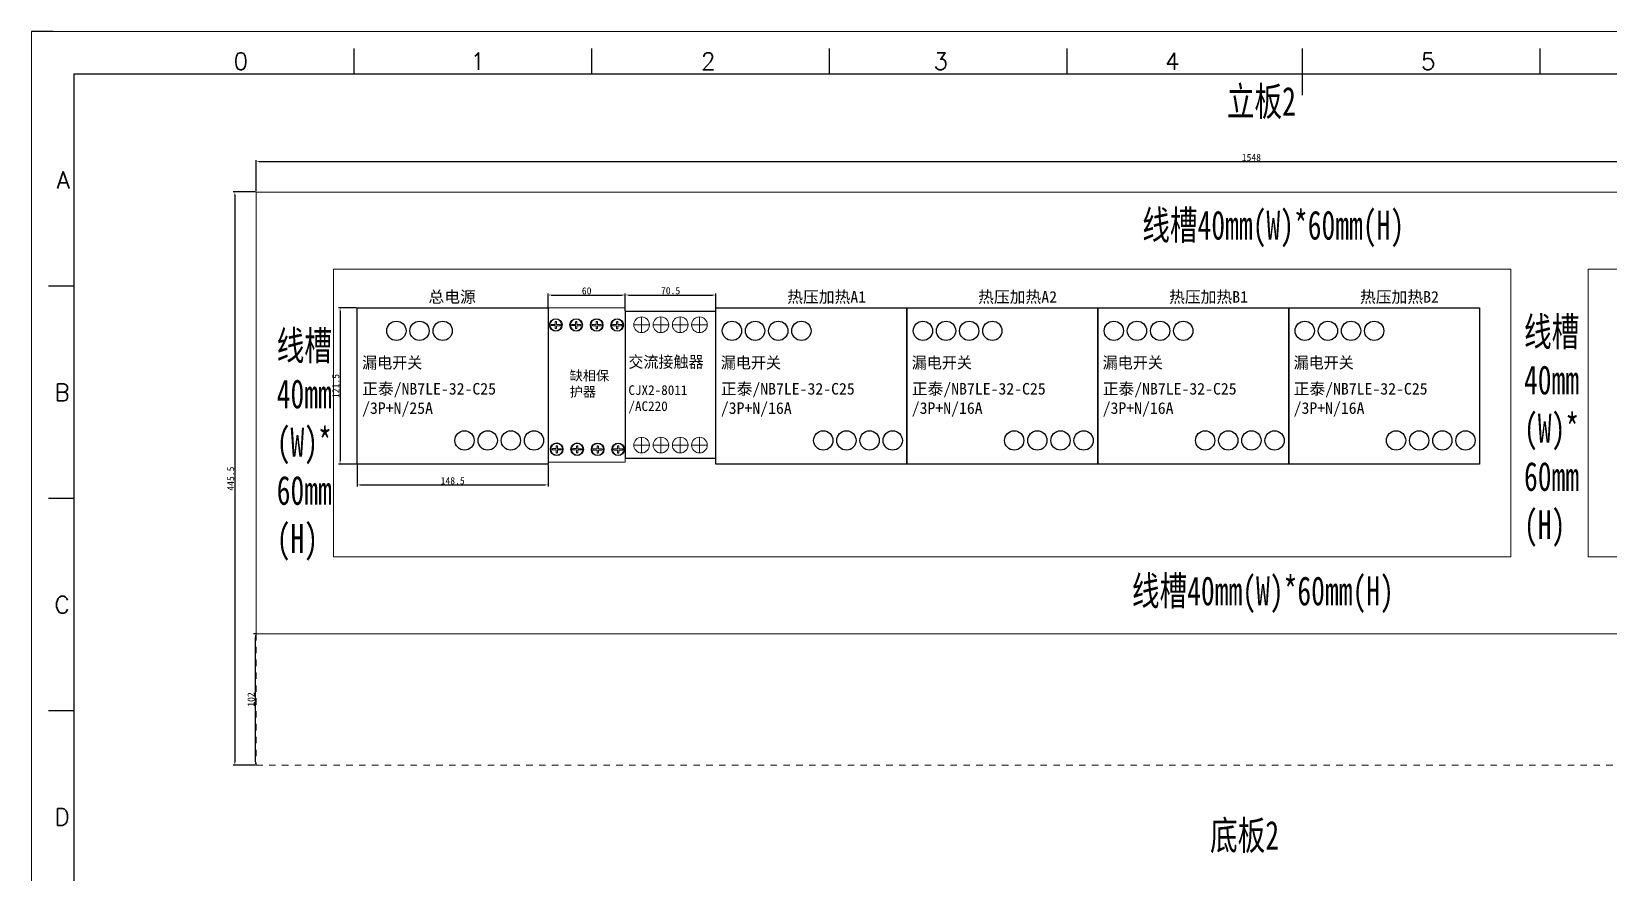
# Model space of a CAD drawing. Extents: x 33864 to 41687, y -3582 to -110.
# Drawn here: x 39727 to 40954, y -1374 to -720 of the extents above; entities that cross this region are included whole.
import ezdxf
from ezdxf.enums import TextEntityAlignment as Align

# ---------------------------------------------------------------- set-up
doc = ezdxf.new("R2010")
doc.units = 0
doc.header["$MEASUREMENT"] = 0
doc.linetypes.add('10', pattern=[20, 5, -5, 5, -5])
doc.layers.add('AE_BOR', color=1, linetype='Continuous')
doc.layers.add('细实线层', color=7, linetype='Continuous')
doc.styles.add('WD', font='romans.shx', dxfattribs={"bigfont": 'gbcbig.shx'})
doc.styles.add('宋', font='', dxfattribs={"width": 0.7})
doc.styles.get('宋').set_extended_font_data('SimSun')
doc.dimstyles.new('AM_ISO', dxfattribs={"dimtxt": 5.5, "dimasz": 2.5, "dimexe": 1.25, "dimexo": 0.5, "dimgap": 0.5, "dimtad": 1, "dimdsep": 46, "dimtxsty": 'Standard', "dimcen": 0, "dimclrd": 5, "dimclre": 5, "dimclrt": 1, "dimadec": 0, "dimazin": 2, "dimtp": 0.1, "dimtm": 0.1, "dimtfac": 0.71, "dimtmove": 0, "dimatfit": 3, "dimfxl": 1, "dimtfillclr": 6, "dimlwd": -1, "dimlwe": -1, "dimarcsym": 0})

# ---------------------------------------------------------------- blocks, each defined once
blk = doc.blocks.new('*D110')
at = {"layer": 'Defpoints', "color": 0, "lineweight": 0}
for p in [(39980.4, -934.8), (39967.1, -1056.3), (39980.4, -1056.3)]:
    blk.add_point(p, dxfattribs=at)
at = {"layer": '细实线层', "color": 5}
for p, q in [((39979.9, -934.8), (39965.8, -934.8)), ((39967.1, -937.3), (39967.1, -1053.8)), ((39979.9, -1056.3), (39965.8, -1056.3))]:
    blk.add_line(p, q, dxfattribs=at)
at = {"layer": '细实线层', "color": 5, "lineweight": 0}
for points in [[(39967.5, -937.3), (39966.7, -937.3), (39967.1, -934.8)], [(39966.7, -1053.8), (39967.5, -1053.8), (39967.1, -1056.3)]]:
    blk.add_solid(points, dxfattribs=at)
at = {"layer": '细实线层', "color": 1, "lineweight": 0, "insert": (39963.8, -995.6), "char_height": 5.5, "attachment_point": 5, "rotation": 90}
blk.add_mtext('121.5', dxfattribs=at)
blk = doc.blocks.new('*D111')
at = {"layer": 'Defpoints', "color": 0, "lineweight": 0}
for p in [(39980.4, -1056.3), (40128.9, -1056.3), (40128.9, -1072.5)]:
    blk.add_point(p, dxfattribs=at)
at = {"layer": '细实线层', "color": 5}
for p, q in [((39980.4, -1056.8), (39980.4, -1073.8)), ((40128.9, -1056.8), (40128.9, -1073.8)), ((39982.9, -1072.5), (40126.4, -1072.5))]:
    blk.add_line(p, q, dxfattribs=at)
at = {"layer": '细实线层', "color": 5, "lineweight": 0}
for points in [[(39982.9, -1072.1), (39982.9, -1072.9), (39980.4, -1072.5)], [(40126.4, -1072.9), (40126.4, -1072.1), (40128.9, -1072.5)]]:
    blk.add_solid(points, dxfattribs=at)
at = {"layer": '细实线层', "color": 1, "lineweight": 0, "insert": (40054.7, -1069.3), "char_height": 5.5, "attachment_point": 5}
blk.add_mtext('148.5', dxfattribs=at)
blk = doc.blocks.new('*D112')
at = {"layer": 'Defpoints', "color": 0, "lineweight": 0}
for p in [(39901.9, -844.8), (39885.3, -1290.3), (39901.9, -1290.3)]:
    blk.add_point(p, dxfattribs=at)
at = {"layer": '细实线层', "color": 5}
for p, q in [((39901.4, -844.8), (39884, -844.8)), ((39885.3, -847.3), (39885.3, -1287.8)), ((39901.4, -1290.3), (39884, -1290.3))]:
    blk.add_line(p, q, dxfattribs=at)
at = {"layer": '细实线层', "color": 5, "lineweight": 0}
for points in [[(39885.7, -847.3), (39884.8, -847.3), (39885.3, -844.8)], [(39884.8, -1287.8), (39885.7, -1287.8), (39885.3, -1290.3)]]:
    blk.add_solid(points, dxfattribs=at)
at = {"layer": '细实线层', "color": 1, "lineweight": 0, "insert": (39882, -1067.6), "char_height": 5.5, "attachment_point": 5, "rotation": 90}
blk.add_mtext('445.5', dxfattribs=at)
blk = doc.blocks.new('*D116')
at = {"layer": 'Defpoints', "color": 0, "lineweight": 0}
for p in [(39901.9, -1188.3), (39901.2, -1290.3), (39901.9, -1290.3)]:
    blk.add_point(p, dxfattribs=at)
at = {"layer": '细实线层', "color": 5}
for p, q in [((39901.4, -1188.3), (39899.9, -1188.3)), ((39901.2, -1190.8), (39901.2, -1287.8)), ((39901.4, -1290.3), (39899.9, -1290.3))]:
    blk.add_line(p, q, dxfattribs=at)
at = {"layer": '细实线层', "color": 5, "lineweight": 0}
for points in [[(39901.6, -1190.8), (39900.8, -1190.8), (39901.2, -1188.3)], [(39900.8, -1287.8), (39901.6, -1287.8), (39901.2, -1290.3)]]:
    blk.add_solid(points, dxfattribs=at)
at = {"layer": '细实线层', "color": 1, "lineweight": 0, "insert": (39897.9, -1239.3), "char_height": 5.5, "attachment_point": 5, "rotation": 90}
blk.add_mtext('102', dxfattribs=at)
blk = doc.blocks.new('*D117')
at = {"layer": 'Defpoints', "color": 0, "lineweight": 0}
for p in [(41449.9, -821.2), (39901.9, -844.8), (41449.9, -844.8)]:
    blk.add_point(p, dxfattribs=at)
at = {"layer": '细实线层', "color": 5}
for p, q in [((39901.9, -844.3), (39901.9, -820)), ((39904.4, -821.2), (41447.4, -821.2)), ((41449.9, -844.3), (41449.9, -820))]:
    blk.add_line(p, q, dxfattribs=at)
at = {"layer": '细实线层', "color": 5, "lineweight": 0}
for points in [[(39904.4, -820.8), (39904.4, -821.7), (39901.9, -821.2)], [(41447.4, -821.7), (41447.4, -820.8), (41449.9, -821.2)]]:
    blk.add_solid(points, dxfattribs=at)
at = {"layer": '细实线层', "color": 1, "lineweight": 0, "insert": (40675.9, -818), "char_height": 5.5, "attachment_point": 5}
blk.add_mtext('1548', dxfattribs=at)
blk = doc.blocks.new('*D133')
at = {"layer": 'Defpoints', "color": 0, "lineweight": 0}
for p in [(40188.9, -924.9), (40128.9, -934.8), (40188.9, -934.8)]:
    blk.add_point(p, dxfattribs=at)
at = {"layer": '细实线层', "color": 5}
for p, q in [((40128.9, -934.3), (40128.9, -923.7)), ((40131.4, -924.9), (40186.4, -924.9)), ((40188.9, -934.3), (40188.9, -923.7))]:
    blk.add_line(p, q, dxfattribs=at)
at = {"layer": '细实线层', "color": 5, "lineweight": 0}
for points in [[(40131.4, -924.5), (40131.4, -925.3), (40128.9, -924.9)], [(40186.4, -925.3), (40186.4, -924.5), (40188.9, -924.9)]]:
    blk.add_solid(points, dxfattribs=at)
at = {"layer": '细实线层', "color": 1, "lineweight": 0, "insert": (40158.9, -921.7), "char_height": 5.5, "attachment_point": 5}
blk.add_mtext('60', dxfattribs=at)
blk = doc.blocks.new('*D134')
at = {"layer": 'Defpoints', "color": 0, "lineweight": 0}
for p in [(40259.4, -924.9), (40188.9, -937.8), (40259.4, -937.8)]:
    blk.add_point(p, dxfattribs=at)
at = {"layer": '细实线层', "color": 5}
for p, q in [((40188.9, -937.3), (40188.9, -923.6)), ((40191.4, -924.9), (40256.9, -924.9)), ((40259.4, -937.3), (40259.4, -923.6))]:
    blk.add_line(p, q, dxfattribs=at)
at = {"layer": '细实线层', "color": 5, "lineweight": 0}
for points in [[(40191.4, -924.5), (40191.4, -925.3), (40188.9, -924.9)], [(40256.9, -925.3), (40256.9, -924.5), (40259.4, -924.9)]]:
    blk.add_solid(points, dxfattribs=at)
at = {"layer": '细实线层', "color": 1, "lineweight": 0, "insert": (40224.2, -921.6), "char_height": 5.5, "attachment_point": 5}
blk.add_mtext('70.5', dxfattribs=at)

msp = doc.modelspace()

# ---------------------------------------------------------------- linework, layer by layer
for p, q in [((41654.367, -753.114), (39760.167, -753.114)), ((39760.167, -753.114), (39760.167, -2073.114))]:
    msp.add_line(p, q)
at = {"lineweight": 0}
for p, q in [((39961.924, -904.826), (39961.924, -1128.326)), ((40201.635, -941.967), (40201.635, -954.143)), ((40216.635, -941.967), (40216.635, -954.143)), ((40231.635, -941.967), (40231.635, -954.143)), ((40246.635, -941.967), (40246.635, -954.143)), ((40195.547, -948.055), (40207.723, -948.055)), ((40210.547, -948.055), (40222.723, -948.055)), ((40225.547, -948.055), (40237.723, -948.055)), ((40240.547, -948.055), (40252.723, -948.055)), ((40195.547, -1041.58), (40207.723, -1041.58)), ((40201.635, -1035.492), (40201.635, -1047.668)), ((40210.547, -1041.58), (40222.723, -1041.58)), ((40216.635, -1035.492), (40216.635, -1047.668)), ((40225.547, -1041.58), (40237.723, -1041.58)), ((40231.635, -1035.492), (40231.635, -1047.668)), ((40240.547, -1041.58), (40252.723, -1041.58)), ((40246.635, -1035.492), (40246.635, -1047.668))]:
    msp.add_line(p, q, dxfattribs=at)
at = {"color": 0, "lineweight": -2}
for points in [[(39980.442, -934.826), (40128.942, -934.826), (40128.942, -1056.326), (39980.442, -1056.326)], [(40188.942, -1051.826), (40259.442, -1051.826), (40259.442, -937.826), (40188.942, -937.826)], [(40259.442, -934.826), (40407.942, -934.826), (40407.942, -1056.326), (40259.442, -1056.326)], [(40407.942, -934.826), (40556.442, -934.826), (40556.442, -1056.326), (40407.942, -1056.326)], [(40556.442, -934.826), (40704.942, -934.826), (40704.942, -1056.326), (40556.442, -1056.326)], [(40704.942, -934.826), (40853.442, -934.826), (40853.442, -1056.326), (40704.942, -1056.326)]]:
    msp.add_lwpolyline(points, close=True, dxfattribs=at)
at = {"lineweight": 0}
msp.add_lwpolyline([(40128.942, -934.826), (40188.942, -934.826), (40188.942, -1054.826), (40128.942, -1054.826)], close=True, dxfattribs=at)
for points in [[(40131.738, -948.702), (40134.391, -948.722)], [(40134.398, -947.718), (40131.746, -947.7)], [(40134.391, -948.722), (40134.376, -950.616)], [(40134.418, -945.94), (40134.412, -945.94), (40134.398, -947.718)], [(40135.378, -950.624), (40135.384, -950.624), (40135.398, -948.73)], [(40135.398, -948.73), (40138.009, -948.75), (40138.009, -948.744)], [(40135.406, -947.725), (40135.419, -945.948)], [(40138.017, -947.742), (40135.406, -947.725)], [(40147.66, -948.702), (40150.312, -948.722)], [(40150.32, -947.718), (40147.667, -947.7)], [(40150.312, -948.722), (40150.298, -950.616)], [(40150.339, -945.94), (40150.334, -945.94), (40150.32, -947.718)], [(40151.299, -950.624), (40151.305, -950.624), (40151.32, -948.73)], [(40151.32, -948.73), (40153.931, -948.75), (40153.931, -948.744)], [(40151.328, -947.725), (40151.341, -945.948)], [(40153.938, -947.742), (40151.328, -947.725)], [(40163.58, -948.778), (40166.233, -948.798)], [(40166.241, -947.794), (40163.588, -947.776)], [(40166.233, -948.798), (40166.219, -950.693)], [(40166.26, -946.016), (40166.254, -946.016), (40166.241, -947.794)], [(40167.22, -950.7), (40167.226, -950.7), (40167.241, -948.806)], [(40167.241, -948.806), (40169.851, -948.826), (40169.851, -948.82)], [(40167.248, -947.801), (40167.262, -946.024)], [(40169.859, -947.818), (40167.248, -947.801)], [(40179.502, -948.778), (40182.155, -948.798)], [(40182.162, -947.794), (40179.51, -947.776)], [(40182.155, -948.798), (40182.14, -950.693)], [(40182.182, -946.016), (40182.176, -946.016), (40182.162, -947.794)], [(40183.142, -950.7), (40183.148, -950.7), (40183.162, -948.806)], [(40183.162, -948.806), (40185.773, -948.826), (40185.773, -948.82)], [(40183.17, -947.801), (40183.183, -946.024)], [(40185.781, -947.818), (40183.17, -947.801)], [(40132.493, -1045.312), (40135.146, -1045.333)], [(40135.153, -1044.329), (40132.501, -1044.311)], [(40135.146, -1045.333), (40135.131, -1047.227)], [(40135.173, -1042.551), (40135.167, -1042.551), (40135.153, -1044.329)], [(40136.133, -1047.235), (40136.139, -1047.235), (40136.153, -1045.34)], [(40136.153, -1045.34), (40138.764, -1045.36), (40138.764, -1045.354)], [(40136.161, -1044.335), (40136.174, -1042.559)], [(40138.772, -1044.353), (40136.161, -1044.335)], [(40148.415, -1045.312), (40151.067, -1045.333)], [(40151.075, -1044.329), (40148.422, -1044.311)], [(40151.067, -1045.333), (40151.053, -1047.227)], [(40151.094, -1042.551), (40151.088, -1042.551), (40151.075, -1044.329)], [(40152.054, -1047.235), (40152.06, -1047.235), (40152.075, -1045.34)], [(40152.075, -1045.34), (40154.686, -1045.36), (40154.686, -1045.354)], [(40152.082, -1044.335), (40152.096, -1042.559)], [(40154.693, -1044.353), (40152.082, -1044.335)], [(40164.335, -1045.389), (40166.988, -1045.409)], [(40166.996, -1044.405), (40164.343, -1044.387)], [(40166.988, -1045.409), (40166.974, -1047.303)], [(40167.015, -1042.627), (40167.009, -1042.627), (40166.996, -1044.405)], [(40167.975, -1047.311), (40167.981, -1047.311), (40167.996, -1045.417)], [(40167.996, -1045.417), (40170.606, -1045.437), (40170.606, -1045.431)], [(40168.003, -1044.412), (40168.017, -1042.635)], [(40170.614, -1044.429), (40168.003, -1044.412)], [(40180.257, -1045.389), (40182.91, -1045.409)], [(40182.917, -1044.405), (40180.265, -1044.387)], [(40182.91, -1045.409), (40182.895, -1047.303)], [(40182.937, -1042.627), (40182.931, -1042.627), (40182.917, -1044.405)], [(40183.897, -1047.311), (40183.903, -1047.311), (40183.917, -1045.417)], [(40183.917, -1045.417), (40186.528, -1045.437), (40186.528, -1045.431)], [(40183.925, -1044.412), (40183.938, -1042.635)], [(40186.536, -1044.429), (40183.925, -1044.412)]]:
    msp.add_lwpolyline(points, dxfattribs=at)
at = {"color": 0, "lineweight": -2}
for centre, radius in [((40134.872, -948.169), 4.858), ((40150.793, -948.169), 4.858), ((40166.714, -948.245), 4.858), ((40182.636, -948.245), 4.858), ((40010.915, -952.705), 7.5), ((40028.915, -952.705), 7.5), ((40046.915, -952.705), 7.5), ((40271.915, -952.705), 7.5), ((40289.915, -952.705), 7.5), ((40307.915, -952.705), 7.5), ((40325.915, -952.705), 7.5), ((40420.415, -952.705), 7.5), ((40438.415, -952.705), 7.5), ((40456.415, -952.705), 7.5), ((40474.415, -952.705), 7.5), ((40568.915, -952.705), 7.5), ((40586.915, -952.705), 7.5), ((40604.915, -952.705), 7.5), ((40622.915, -952.705), 7.5), ((40717.415, -952.705), 7.5), ((40735.415, -952.705), 7.5), ((40753.415, -952.705), 7.5), ((40771.415, -952.705), 7.5), ((40063.926, -1037.94), 7.5), ((40081.926, -1037.94), 7.5), ((40099.926, -1037.94), 7.5), ((40117.926, -1037.94), 7.5), ((40135.627, -1044.78), 4.858), ((40151.548, -1044.78), 4.858), ((40167.469, -1044.856), 4.858), ((40183.391, -1044.856), 4.858), ((40342.926, -1037.94), 7.5), ((40360.926, -1037.94), 7.5), ((40378.926, -1037.94), 7.5), ((40396.926, -1037.94), 7.5), ((40491.426, -1037.94), 7.5), ((40509.426, -1037.94), 7.5), ((40527.426, -1037.94), 7.5), ((40545.426, -1037.94), 7.5), ((40639.926, -1037.94), 7.5), ((40657.926, -1037.94), 7.5), ((40675.926, -1037.94), 7.5), ((40693.926, -1037.94), 7.5), ((40788.426, -1037.94), 7.5), ((40806.426, -1037.94), 7.5), ((40824.426, -1037.94), 7.5), ((40842.426, -1037.94), 7.5)]:
    msp.add_circle(centre, radius, dxfattribs=at)
at = {"lineweight": 0}
for centre, radius in [((40134.872, -948.169), 4.5), ((40150.793, -948.169), 4.5), ((40166.714, -948.245), 4.5), ((40182.636, -948.245), 4.5), ((40201.635, -948.055), 6.088), ((40216.635, -948.055), 6.088), ((40231.635, -948.055), 6.088), ((40246.635, -948.055), 6.088), ((40135.627, -1044.78), 4.5), ((40151.548, -1044.78), 4.5), ((40167.469, -1044.856), 4.5), ((40183.391, -1044.856), 4.5), ((40201.635, -1041.58), 6.088), ((40216.635, -1041.58), 6.088), ((40231.635, -1041.58), 6.088), ((40246.635, -1041.58), 6.088)]:
    msp.add_circle(centre, radius, dxfattribs=at)
for centre, radius, start, end in [((40131.742, -948.201), 0.501, 89.562379, 269.562379), ((40134.877, -950.62), 0.501, 179.562379, 359.562379), ((40134.872, -948.169), 2.25, 101.626465, 101.798113), ((40134.919, -945.944), 0.501, 355.152611, 182.431386), ((40134.872, -948.169), 2.25, 75.918685, 75.957532), ((40138.014, -948.243), 0.501, 269.562379, 89.67132), ((40147.663, -948.201), 0.501, 89.562379, 269.562379), ((40150.799, -950.62), 0.501, 179.562379, 359.562379), ((40150.793, -948.169), 2.25, 101.626465, 101.798113), ((40150.84, -945.944), 0.501, 355.152611, 182.431386), ((40150.793, -948.169), 2.25, 75.918685, 75.957532), ((40153.935, -948.243), 0.501, 269.562379, 89.67132), ((40163.584, -948.277), 0.501, 89.562379, 269.562379), ((40166.719, -950.697), 0.501, 179.562379, 359.562379), ((40166.714, -948.245), 2.25, 101.626465, 101.798113), ((40166.761, -946.02), 0.501, 355.152611, 182.431386), ((40166.714, -948.245), 2.25, 75.918685, 75.957532), ((40169.856, -948.319), 0.501, 269.562379, 89.67132), ((40179.506, -948.277), 0.501, 89.562379, 269.562379), ((40182.641, -950.697), 0.501, 179.562379, 359.562379), ((40182.636, -948.245), 2.25, 101.626465, 101.798113), ((40182.683, -946.02), 0.501, 355.152611, 182.431386), ((40182.636, -948.245), 2.25, 75.918685, 75.957532), ((40185.778, -948.319), 0.501, 269.562379, 89.67132), ((40135.674, -1042.555), 0.501, 355.152611, 182.431386), ((40151.595, -1042.555), 0.501, 355.152611, 182.431386), ((40167.516, -1042.631), 0.501, 355.152611, 182.431386), ((40183.438, -1042.631), 0.501, 355.152611, 182.431386), ((40132.497, -1044.812), 0.501, 89.562379, 269.562379), ((40135.632, -1047.231), 0.501, 179.562379, 359.562379), ((40135.627, -1044.78), 2.25, 101.626465, 101.798113), ((40135.627, -1044.78), 2.25, 75.918685, 75.957532), ((40138.769, -1044.854), 0.501, 269.562379, 89.67132), ((40148.418, -1044.812), 0.501, 89.562379, 269.562379), ((40151.554, -1047.231), 0.501, 179.562379, 359.562379), ((40151.548, -1044.78), 2.25, 101.626465, 101.798113), ((40151.548, -1044.78), 2.25, 75.918685, 75.957532), ((40154.69, -1044.854), 0.501, 269.562379, 89.67132), ((40164.339, -1044.888), 0.501, 89.562379, 269.562379), ((40167.474, -1047.307), 0.501, 179.562379, 359.562379), ((40167.469, -1044.856), 2.25, 101.626465, 101.798113), ((40167.469, -1044.856), 2.25, 75.918685, 75.957532), ((40170.611, -1044.93), 0.501, 269.562379, 89.67132), ((40180.261, -1044.888), 0.501, 89.562379, 269.562379), ((40183.396, -1047.307), 0.501, 179.562379, 359.562379), ((40183.391, -1044.856), 2.25, 101.626465, 101.798113), ((40183.391, -1044.856), 2.25, 75.918685, 75.957532), ((40186.533, -1044.93), 0.501, 269.562379, 89.67132)]:
    msp.add_arc(centre, radius, start, end, dxfattribs=at)
at = {"layer": 'AE_BOR', "lineweight": 30}
msp.add_line((39743.865, -720.114), (39727.145, -720.114), dxfattribs=at)
at = {"layer": 'AE_BOR', "color": 1, "lineweight": 15}
for p, q in [((39727.145, -720.114), (41687.345, -720.114)), ((39727.145, -2106.114), (39727.145, -720.114))]:
    msp.add_line(p, q, dxfattribs=at)
at = {"layer": 'AE_BOR'}
for p, q in [((39978.165, -753.114), (39978.165, -733.314)), ((40162.965, -753.114), (40162.965, -733.314)), ((40347.765, -753.114), (40347.765, -733.314)), ((40532.565, -753.114), (40532.565, -733.314)), ((40715.715, -753.114), (40715.715, -733.314)), ((40900.515, -753.114), (40900.515, -733.314)), ((39760.167, -918.114), (39740.367, -918.114)), ((39760.167, -1083.114), (39740.367, -1083.114)), ((39760.167, -1248.114), (39740.367, -1248.114))]:
    msp.add_line(p, q, dxfattribs=at)
at = {"layer": 'AE_BOR', "color": 2, "lineweight": 30}
msp.add_line((40715.715, -769.614), (40715.715, -736.614), dxfattribs=at)
at = {"layer": '细实线层', "lineweight": 0}
for p, q in [((39901.924, -844.826), (39901.924, -844.826)), ((39901.924, -844.826), (39901.924, -1188.326)), ((39901.924, -844.826), (41449.924, -844.826)), ((39961.924, -904.826), (40877.772, -904.826)), ((39961.924, -904.826), (39991.924, -904.826)), ((40877.772, -1128.326), (40877.772, -904.826)), ((40937.772, -1128.326), (40937.772, -904.826)), ((40937.772, -904.826), (41389.924, -904.826)), ((39961.924, -1128.326), (40877.772, -1128.326)), ((40937.772, -1128.326), (41389.924, -1128.326)), ((39901.924, -1188.326), (41449.924, -1188.326))]:
    msp.add_line(p, q, dxfattribs=at)
at = {"layer": '细实线层', "color": 5, "linetype": '10', "lineweight": 0}
for p, q in [((39901.924, -1188.326), (39901.924, -1290.326)), ((39901.924, -1290.326), (41449.924, -1290.326))]:
    msp.add_line(p, q, dxfattribs=at)

# ---------------------------------------------------------------- texts
at = {"lineweight": 0, "char_height": 22.5, "attachment_point": 1, "style": '宋'}
for s, insert, width in [('立板2', (40656.847, -763.105), 277.79727), ('线槽40mm(W)*60mm(H)', (40591.055, -859.315), 277.79727), ('线槽\\P40mm\\P(W)*\\P60mm\\P(H)', (40887.939, -942.135), 136.72473), ('线槽\\P40mm\\P(W)*\\P60mm\\P(H)', (39917.828, -952.951), 136.72473), ('线槽40mm(W)*60mm(H)', (40582.985, -1143.605), 277.79727), ('底板2', (40643.77, -1333.623), 277.79727)]:
    msp.add_mtext(s, dxfattribs=dict(at, insert=insert, width=width))
at = {"attachment_point": 1}
for s, insert, char_height, width in [('{\\fSimSun|b0|i0|c134|p2;总电源}', (40035.893, -921.861), 9, 65.58198), ('{\\fSimSun|b0|i0|c134|p2;热压加热A1}', (40314.893, -921.861), 9, 65.58198), ('{\\fSimSun|b0|i0|c134|p2;热压加热A2}', (40463.393, -921.861), 9, 65.58198), ('{\\fSimSun|b0|i0|c134|p2;热压加热B1}', (40611.893, -921.861), 9, 65.58198), ('{\\fSimSun|b0|i0|c134|p2;热压加热B2}', (40760.393, -921.861), 9, 65.58198), ('漏电开关', (39984.255, -972.967), 9, 60.91047), ('交流接触器', (40191.368, -972.372), 9, 65.58198), ('漏电开关', (40263.255, -972.967), 9, 60.91047), ('漏电开关', (40411.755, -972.967), 9, 60.91047), ('漏电开关', (40560.255, -972.967), 9, 60.91047), ('漏电开关', (40708.755, -972.967), 9, 60.91047), ('{\\fSimSun|b0|i0|c134|p2;正泰}/NB7LE-32-C25\\P/3P+N/25A', (39984.255, -993.274), 9, 151.29573), ('{\\fSimSun|b0|i0|c134|p2;正泰}/NB7LE-32-C25\\P/3P+N/16A', (40263.255, -993.274), 9, 151.29573), ('{\\fSimSun|b0|i0|c134|p2;正泰}/NB7LE-32-C25\\P/3P+N/16A', (40411.755, -993.274), 9, 151.29573), ('{\\fSimSun|b0|i0|c134|p2;正泰}/NB7LE-32-C25\\P/3P+N/16A', (40560.255, -993.274), 9, 151.29573), ('{\\fSimSun|b0|i0|c134|p2;正泰}/NB7LE-32-C25\\P/3P+N/16A', (40708.755, -993.274), 9, 151.29573), ('CJX2-8011\\P/AC220', (40191.368, -995.037), 7.5, 65.58198)]:
    msp.add_mtext(s, dxfattribs=dict(at, insert=insert, char_height=char_height, width=width))
at = {"lineweight": 0, "insert": (40145.696, -983.827), "char_height": 7.5, "width": 38.40719, "attachment_point": 1}
msp.add_mtext('{\\fSimSun|b0|i0|c134|p2;缺相保护器}', dxfattribs=at)
at = {"layer": 'AE_BOR', "style": 'WD'}
for s, p in [('0', (39889.967, -749.814)), ('1', (40074.276, -749.814)), ('2', (40253.463, -749.814)), ('3', (40434.303, -749.814)), ('4', (40614.487, -749.814)), ('5', (40813.471, -749.814))]:
    msp.add_text(s, height=13.2, dxfattribs=at).set_placement(p, align=Align.CENTER)
for s, p in [('A', (39756.867, -835.614)), ('B', (39756.867, -1000.614)), ('C', (39756.867, -1165.614)), ('D', (39756.867, -1330.614))]:
    msp.add_text(s, height=13.2, dxfattribs=at).set_placement(p, align=Align.MIDDLE_RIGHT)

# ---------------------------------------------------------------- dimensions: what is measured, and where the dimension line sits
at = {"layer": '细实线层', "lineweight": 0}
for base, p1, p2, picture, middle in [((41449.924, -821.246), (39901.924, -844.826), (41449.924, -844.826), '*D117', (40675.924, -817.996)), ((40188.942, -924.93), (40128.942, -934.826), (40188.942, -934.826), '*D133', (40158.942, -921.68)), ((40259.442, -924.886), (40188.942, -937.826), (40259.442, -937.826), '*D134', (40224.192, -921.636)), ((40128.942, -1072.506), (39980.442, -1056.326), (40128.942, -1056.326), '*D111', (40054.692, -1069.256))]:
    dim = msp.add_linear_dim(base=base, p1=p1, p2=p2, dimstyle='AM_ISO', dxfattribs=at)
    dim.commit()
    dim.dimension.update_dxf_attribs({"geometry": picture, "text_midpoint": middle})
for base, p1, p2, picture, middle in [((39885.267, -1290.326), (39901.924, -844.826), (39901.924, -1290.326), '*D112', (39882.017, -1067.576)), ((39967.092, -1056.326), (39980.442, -934.826), (39980.442, -1056.326), '*D110', (39963.842, -995.576)), ((39901.174, -1290.326), (39901.924, -1188.326), (39901.924, -1290.326), '*D116', (39897.924, -1239.326))]:
    dim = msp.add_linear_dim(base=base, p1=p1, p2=p2, angle=90, dimstyle='AM_ISO', dxfattribs=at)
    dim.commit()
    dim.dimension.update_dxf_attribs({"geometry": picture, "text_midpoint": middle})

doc.saveas('drawing.dxf')
